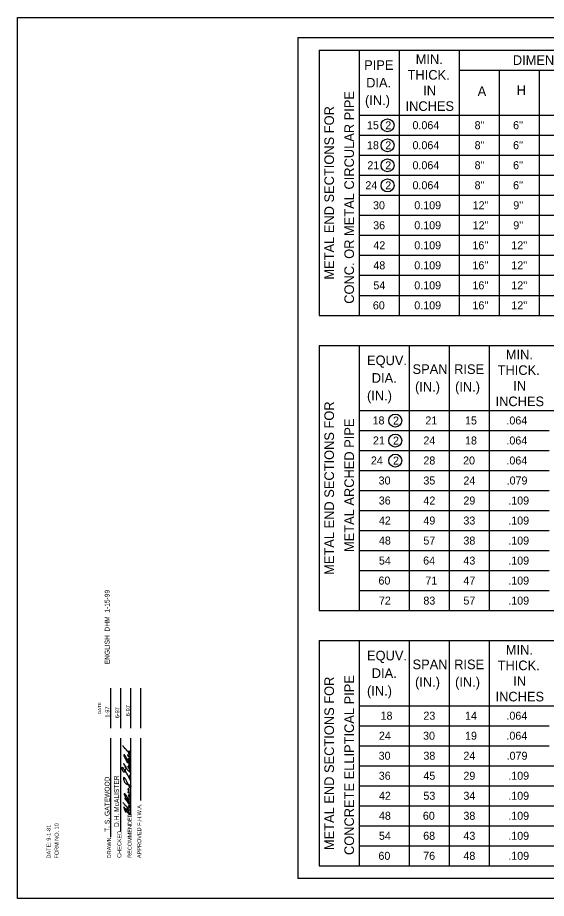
# Model space of a CAD drawing. Extents: x 1000 to 1036.3, y 1000 to 1022.
# Drawn here: x 1000 to 1013.21, y 1000 to 1022 of the extents above; entities that cross this region are included whole.
import ezdxf

# ---------------------------------------------------------------- set-up
doc = ezdxf.new("R2010")
doc.units = 0
for name, color, linetype in [('Level 1', 7, 'Continuous'), ('Level 10', 7, 'Continuous'), ('Level 15', 7, 'Continuous')]:
    doc.layers.add(name, color=color, linetype=linetype)

msp = doc.modelspace()

# ---------------------------------------------------------------- linework, layer by layer
at = {"layer": 'Level 1'}
for p, q in [((1007.536, 1021.188), (1007.536, 1014.563)), ((1007.536, 1021.188), (1027.286, 1021.188)), ((1008.536, 1021.188), (1008.536, 1014.563)), ((1009.536, 1021.188), (1009.536, 1019.563)), ((1011.036, 1021.188), (1011.036, 1020.688)), ((1011.036, 1020.688), (1015.786, 1020.688)), ((1011.036, 1020.688), (1011.036, 1014.563)), ((1012.036, 1020.688), (1012.036, 1019.563)), ((1013.036, 1020.688), (1013.036, 1014.563)), ((1008.536, 1019.563), (1011.036, 1019.563)), ((1009.536, 1019.563), (1009.536, 1019.063)), ((1011.036, 1019.563), (1026.786, 1019.563)), ((1012.036, 1019.563), (1012.036, 1014.563)), ((1008.536, 1019.063), (1011.036, 1019.063)), ((1009.536, 1019.063), (1009.536, 1014.563)), ((1011.036, 1019.063), (1021.786, 1019.063)), ((1008.536, 1018.563), (1011.036, 1018.563)), ((1011.036, 1018.563), (1021.786, 1018.563)), ((1008.536, 1018.063), (1011.036, 1018.063)), ((1011.036, 1018.063), (1021.786, 1018.063)), ((1008.536, 1017.563), (1011.036, 1017.563)), ((1011.036, 1017.563), (1021.786, 1017.563)), ((1008.536, 1017.063), (1011.036, 1017.063)), ((1011.036, 1017.063), (1021.786, 1017.063)), ((1008.536, 1016.563), (1011.036, 1016.563)), ((1011.036, 1016.563), (1021.786, 1016.563)), ((1008.536, 1016.063), (1011.036, 1016.063)), ((1011.036, 1016.063), (1021.786, 1016.063)), ((1008.536, 1015.563), (1011.036, 1015.563)), ((1011.036, 1015.563), (1021.786, 1015.563)), ((1008.536, 1015.063), (1011.036, 1015.063)), ((1011.036, 1015.063), (1021.786, 1015.063)), ((1007.536, 1014.563), (1027.286, 1014.563)), ((1007.536, 1013.813), (1007.536, 1007.188)), ((1007.536, 1013.813), (1029.536, 1013.813)), ((1008.536, 1013.813), (1008.536, 1007.188)), ((1009.786, 1013.813), (1009.786, 1012.188)), ((1010.786, 1013.813), (1010.786, 1012.188)), ((1011.786, 1013.813), (1011.786, 1012.188)), ((1008.536, 1012.188), (1029.036, 1012.188)), ((1009.786, 1012.188), (1009.786, 1011.688)), ((1010.786, 1012.188), (1010.786, 1011.688)), ((1011.786, 1012.188), (1011.786, 1011.688)), ((1008.536, 1011.688), (1011.786, 1011.688)), ((1009.786, 1011.688), (1009.786, 1007.188)), ((1010.786, 1011.688), (1010.786, 1007.188)), ((1011.786, 1011.688), (1011.786, 1007.188)), ((1011.786, 1011.688), (1013.286, 1011.688)), ((1008.536, 1011.188), (1013.286, 1011.188)), ((1008.536, 1010.688), (1013.286, 1010.688)), ((1008.536, 1010.188), (1013.286, 1010.188)), ((1008.536, 1009.688), (1013.286, 1009.688)), ((1008.536, 1009.188), (1013.286, 1009.188)), ((1008.536, 1008.688), (1013.286, 1008.688)), ((1008.536, 1008.188), (1013.286, 1008.188)), ((1008.536, 1007.688), (1013.286, 1007.688)), ((1007.536, 1007.188), (1029.536, 1007.188)), ((1007.536, 1006.438), (1026.536, 1006.438)), ((1007.536, 1006.438), (1007.536, 1000.813)), ((1008.536, 1006.438), (1008.536, 1000.813)), ((1009.786, 1006.438), (1009.786, 1004.813)), ((1010.786, 1006.438), (1010.786, 1004.813)), ((1011.786, 1006.438), (1011.786, 1004.813)), ((1008.536, 1004.813), (1026.036, 1004.813)), ((1009.786, 1004.813), (1009.786, 1004.313)), ((1010.786, 1004.813), (1010.786, 1004.313)), ((1011.786, 1004.813), (1011.786, 1004.313)), ((1008.536, 1004.313), (1011.786, 1004.313)), ((1009.786, 1004.313), (1009.786, 1000.813)), ((1010.786, 1004.313), (1010.786, 1000.813)), ((1011.786, 1004.313), (1013.286, 1004.313)), ((1011.786, 1004.313), (1011.786, 1000.813)), ((1008.536, 1003.813), (1013.286, 1003.813)), ((1008.536, 1003.313), (1024.036, 1003.313)), ((1008.536, 1002.813), (1024.036, 1002.813)), ((1008.536, 1002.313), (1024.036, 1002.313)), ((1008.536, 1001.813), (1024.036, 1001.813)), ((1008.536, 1001.313), (1024.036, 1001.313)), ((1007.536, 1000.813), (1026.536, 1000.813))]:
    msp.add_line(p, q, dxfattribs=at)
for centre in [(1009.244, 1019.31), (1009.244, 1018.81), (1009.244, 1018.31), (1009.244, 1017.81), (1009.438, 1011.935), (1009.438, 1011.435), (1009.438, 1010.935)]:
    msp.add_circle(centre, 0.162, dxfattribs=at)
for points in [[(1002.814, 1003.162), (1002.784, 1003.25), (1002.754, 1003.303), (1002.768, 1003.272), (1002.785, 1003.243), (1002.802, 1003.236), (1002.802, 1003.272), (1002.782, 1003.32), (1002.773, 1003.334), (1002.775, 1003.317), (1002.788, 1003.301), (1002.801, 1003.299), (1002.804, 1003.317), (1002.794, 1003.359), (1002.751, 1003.446), (1002.747, 1003.453), (1002.69, 1003.557), (1002.674, 1003.583), (1002.666, 1003.591), (1002.656, 1003.582), (1002.663, 1003.548), (1002.714, 1003.441), (1002.752, 1003.391), (1002.772, 1003.378), (1002.787, 1003.377), (1002.801, 1003.383), (1002.801, 1003.41), (1002.782, 1003.454), (1002.761, 1003.492), (1002.782, 1003.458), (1002.801, 1003.453), (1002.806, 1003.463), (1002.796, 1003.508), (1002.778, 1003.542), (1002.758, 1003.574), (1002.758, 1003.588), (1002.772, 1003.588), (1002.764, 1003.575), (1002.77, 1003.55), (1002.777, 1003.539), (1002.798, 1003.531), (1002.81, 1003.547), (1002.806, 1003.577), (1002.777, 1003.631), (1002.693, 1003.732), (1002.689, 1003.735), (1002.649, 1003.782), (1002.639, 1003.805), (1002.638, 1003.821)], [(1002.76, 1003.686), (1002.77, 1003.633), (1002.781, 1003.623), (1002.794, 1003.624), (1002.802, 1003.64), (1002.799, 1003.687)], [(1002.817, 1002.951), (1002.77, 1003.05), (1002.72, 1003.136), (1002.652, 1003.229), (1002.613, 1003.268), (1002.605, 1003.263), (1002.603, 1003.24), (1002.622, 1003.191), (1002.636, 1003.168), (1002.651, 1003.158), (1002.672, 1003.157), (1002.687, 1003.166), (1002.7, 1003.217), (1002.699, 1003.257), (1002.687, 1003.306), (1002.686, 1003.312), (1002.668, 1003.344), (1002.642, 1003.369), (1002.655, 1003.352), (1002.715, 1003.26), (1002.779, 1003.178), (1002.828, 1003.119), (1002.818, 1003.092), (1002.799, 1003.059), (1002.803, 1003.001), (1002.816, 1002.949)], [(1002.802, 1002.751), (1002.794, 1002.79), (1002.776, 1002.827), (1002.73, 1002.915), (1002.684, 1002.995), (1002.652, 1003.02), (1002.643, 1002.999), (1002.648, 1002.976), (1002.663, 1002.923), (1002.689, 1002.885), (1002.723, 1002.853), (1002.775, 1002.842), (1002.811, 1002.827), (1002.827, 1002.792), (1002.819, 1002.783), (1002.815, 1002.779), (1002.808, 1002.751)], [(1002.807, 1002.248), (1002.787, 1002.299), (1002.774, 1002.317), (1002.77, 1002.319), (1002.794, 1002.285), (1002.803, 1002.291), (1002.803, 1002.31), (1002.777, 1002.383), (1002.729, 1002.46), (1002.686, 1002.505), (1002.681, 1002.507), (1002.68, 1002.498), (1002.688, 1002.484), (1002.756, 1002.398), (1002.781, 1002.369), (1002.799, 1002.364), (1002.793, 1002.398), (1002.791, 1002.404), (1002.76, 1002.485), (1002.719, 1002.565), (1002.673, 1002.611), (1002.666, 1002.612), (1002.661, 1002.606), (1002.668, 1002.587), (1002.712, 1002.502), (1002.761, 1002.446), (1002.786, 1002.431), (1002.795, 1002.432), (1002.799, 1002.436), (1002.792, 1002.474), (1002.778, 1002.504), (1002.778, 1002.5), (1002.788, 1002.489), (1002.792, 1002.502), (1002.777, 1002.547), (1002.765, 1002.581), (1002.786, 1002.539), (1002.796, 1002.544), (1002.792, 1002.574), (1002.784, 1002.584), (1002.775, 1002.589), (1002.792, 1002.572), (1002.798, 1002.598), (1002.763, 1002.647), (1002.76, 1002.656), (1002.77, 1002.658), (1002.792, 1002.634), (1002.783, 1002.662), (1002.781, 1002.667), (1002.766, 1002.689), (1002.785, 1002.673), (1002.775, 1002.698), (1002.759, 1002.734), (1002.773, 1002.71), (1002.786, 1002.706), (1002.791, 1002.715), (1002.782, 1002.74), (1002.765, 1002.756)], [(1002.717, 1002.142), (1002.676, 1002.213), (1002.656, 1002.287), (1002.696, 1002.22), (1002.752, 1002.141), (1002.792, 1002.099), (1002.81, 1002.095), (1002.805, 1002.119), (1002.767, 1002.191), (1002.724, 1002.261), (1002.749, 1002.217), (1002.783, 1002.196), (1002.797, 1002.2), (1002.788, 1002.228), (1002.763, 1002.257), (1002.759, 1002.261), (1002.683, 1002.331), (1002.638, 1002.394)]]:
    msp.add_spline(points, degree=3, dxfattribs=at)
at = {"layer": 'Level 10'}
for p, q in [((1000, 1000), (1000, 1022)), ((1000, 1022), (1036, 1022)), ((1007, 1021.5), (1035.5, 1021.5)), ((1007, 1021.5), (1007, 1000.5)), ((1002.331, 1004.248), (1002.331, 1005.248)), ((1002.581, 1004.248), (1002.581, 1005.248)), ((1002.831, 1004.248), (1002.831, 1005.248)), ((1003.081, 1004.248), (1003.081, 1005.248)), ((1002.331, 1001.528), (1002.331, 1003.998)), ((1002.581, 1001.673), (1002.581, 1003.998)), ((1002.831, 1002.081), (1002.831, 1003.998)), ((1003.081, 1002.448), (1003.081, 1003.998)), ((1035.5, 1000.5), (1007, 1000.5)), ((1036, 1000), (1000, 1000))]:
    msp.add_line(p, q, dxfattribs=at)

# ---------------------------------------------------------------- texts
at = {"layer": 'Level 1'}
for s, height, p in [('MIN.', 0.24, (1009.949, 1020.84)), ('DIMENSIONS', 0.24, (1012.376, 1020.818)), ('PIPE', 0.24, (1008.659, 1020.695)), ('THICK.', 0.24, (1009.745, 1020.45)), ('DIA.', 0.24, (1008.71, 1020.255)), ('IN', 0.24, (1010.135, 1020.06)), ('A', 0.24, (1011.496, 1020.042)), ('H', 0.24, (1012.472, 1020.068)), ('(IN.)', 0.24, (1008.681, 1019.815)), ('INCHES', 0.24, (1009.693, 1019.67)), ('15', 0.2, (1008.731, 1019.213)), ('2', 0.2, (1009.187, 1019.21)), ('0.064', 0.2, (1009.868, 1019.213)), ("8''", 0.2, (1011.42, 1019.213)), ("6''", 0.2, (1012.381, 1019.213)), ('18', 0.2, (1008.731, 1018.713)), ('2', 0.2, (1009.187, 1018.71)), ('0.064', 0.2, (1009.868, 1018.713)), ("8''", 0.2, (1011.42, 1018.713)), ("6''", 0.2, (1012.381, 1018.713)), ('21', 0.2, (1008.74, 1018.213)), ('2', 0.2, (1009.187, 1018.21)), ('0.064', 0.2, (1009.868, 1018.213)), ("8''", 0.2, (1011.42, 1018.213)), ("6''", 0.2, (1012.381, 1018.213)), ('24', 0.2, (1008.69, 1017.713)), ('2', 0.2, (1009.187, 1017.71)), ('0.064', 0.2, (1009.868, 1017.713)), ("8''", 0.2, (1011.42, 1017.713)), ("6''", 0.2, (1012.381, 1017.713)), ('30', 0.2, (1008.882, 1017.213)), ('0.109', 0.2, (1009.913, 1017.213)), ("12''", 0.2, (1011.371, 1017.213)), ("9''", 0.2, (1012.386, 1017.213)), ('36', 0.2, (1008.885, 1016.713)), ('0.109', 0.2, (1009.913, 1016.713)), ("12''", 0.2, (1011.371, 1016.713)), ("9''", 0.2, (1012.386, 1016.713)), ('42', 0.2, (1008.89, 1016.213)), ('0.109', 0.2, (1009.913, 1016.213)), ("16''", 0.2, (1011.366, 1016.213)), ("12''", 0.2, (1012.337, 1016.213)), ('48', 0.2, (1008.89, 1015.713)), ('0.109', 0.2, (1009.913, 1015.713)), ("16''", 0.2, (1011.366, 1015.713)), ("12''", 0.2, (1012.337, 1015.713)), ('54', 0.2, (1008.89, 1015.213)), ('0.109', 0.2, (1009.913, 1015.213)), ("16''", 0.2, (1011.366, 1015.213)), ("12''", 0.2, (1012.337, 1015.213)), ('60', 0.2, (1008.877, 1014.713)), ('0.109', 0.2, (1009.913, 1014.713)), ("16''", 0.2, (1011.366, 1014.713)), ("12''", 0.2, (1012.337, 1014.713)), ('EQUV.', 0.24, (1008.731, 1013.32)), ('MIN.', 0.24, (1012.199, 1013.465)), ('SPAN', 0.24, (1009.869, 1013.1)), ('RISE', 0.24, (1010.909, 1013.1)), ('DIA.', 0.24, (1008.85, 1012.88)), ('THICK.', 0.24, (1011.995, 1013.075)), ('(IN.)', 0.24, (1009.931, 1012.66)), ('(IN.)', 0.24, (1010.931, 1012.66)), ('IN', 0.24, (1012.385, 1012.685)), ('(IN.)', 0.24, (1008.731, 1012.44)), ('INCHES', 0.24, (1011.943, 1012.295)), ('18', 0.2, (1008.87, 1011.838)), ('2', 0.2, (1009.381, 1011.835)), ('21', 0.2, (1010.19, 1011.838)), ('15', 0.2, (1011.181, 1011.838)), ('.064', 0.2, (1012.215, 1011.838)), ('21', 0.2, (1008.879, 1011.338)), ('2', 0.2, (1009.381, 1011.335)), ('24', 0.2, (1010.14, 1011.338)), ('18', 0.2, (1011.181, 1011.338)), ('.064', 0.2, (1012.215, 1011.338)), ('24', 0.2, (1008.829, 1010.838)), ('2', 0.2, (1009.381, 1010.835)), ('28', 0.2, (1010.14, 1010.838)), ('20', 0.2, (1011.132, 1010.838)), ('.064', 0.2, (1012.215, 1010.838)), ('30', 0.2, (1009.022, 1010.338)), ('35', 0.2, (1010.14, 1010.338)), ('24', 0.2, (1011.14, 1010.338)), ('.079', 0.2, (1012.22, 1010.338)), ('36', 0.2, (1009.025, 1009.838)), ('42', 0.2, (1010.14, 1009.838)), ('29', 0.2, (1011.14, 1009.838)), ('.109', 0.2, (1012.261, 1009.838)), ('42', 0.2, (1009.029, 1009.338)), ('49', 0.2, (1010.14, 1009.338)), ('33', 0.2, (1011.14, 1009.338)), ('.109', 0.2, (1012.261, 1009.338)), ('48', 0.2, (1009.029, 1008.838)), ('57', 0.2, (1010.14, 1008.838)), ('38', 0.2, (1011.14, 1008.838)), ('.109', 0.2, (1012.261, 1008.838)), ('54', 0.2, (1009.029, 1008.338)), ('64', 0.2, (1010.135, 1008.338)), ('43', 0.2, (1011.14, 1008.338)), ('.109', 0.2, (1012.261, 1008.338)), ('60', 0.2, (1009.017, 1007.838)), ('.109', 0.2, (1012.261, 1007.838)), ('71', 0.2, (1010.19, 1007.838)), ('47', 0.2, (1011.14, 1007.838)), ('72', 0.2, (1009.029, 1007.338)), ('83', 0.2, (1010.14, 1007.338)), ('57', 0.2, (1011.14, 1007.338)), ('.109', 0.2, (1012.261, 1007.338)), ('MIN.', 0.24, (1012.199, 1006.09)), ('EQUV.', 0.24, (1008.731, 1005.945)), ('SPAN', 0.24, (1009.869, 1005.725)), ('RISE', 0.24, (1010.909, 1005.725)), ('THICK.', 0.24, (1011.995, 1005.7)), ('DIA.', 0.24, (1008.85, 1005.505)), ('(IN.)', 0.24, (1009.931, 1005.285)), ('(IN.)', 0.24, (1010.931, 1005.285)), ('IN', 0.24, (1012.385, 1005.31)), ('(IN.)', 0.24, (1008.731, 1005.065)), ('INCHES', 0.24, (1011.943, 1004.92)), ('18', 0.2, (1009.07, 1004.463)), ('23', 0.2, (1010.14, 1004.463)), ('14', 0.2, (1011.181, 1004.463)), ('.064', 0.2, (1012.215, 1004.463)), ('24', 0.2, (1009.029, 1003.963)), ('30', 0.2, (1010.132, 1003.963)), ('19', 0.2, (1011.181, 1003.963)), ('.064', 0.2, (1012.215, 1003.963)), ('30', 0.2, (1009.022, 1003.463)), ('38', 0.2, (1010.14, 1003.463)), ('24', 0.2, (1011.14, 1003.463)), ('.079', 0.2, (1012.22, 1003.463)), ('36', 0.2, (1009.025, 1002.963)), ('45', 0.2, (1010.14, 1002.963)), ('29', 0.2, (1011.14, 1002.963)), ('.109', 0.2, (1012.261, 1002.963)), ('42', 0.2, (1009.029, 1002.463)), ('53', 0.2, (1010.14, 1002.463)), ('34', 0.2, (1011.14, 1002.463)), ('.109', 0.2, (1012.261, 1002.463)), ('48', 0.2, (1009.029, 1001.963)), ('60', 0.2, (1010.127, 1001.963)), ('38', 0.2, (1011.14, 1001.963)), ('.109', 0.2, (1012.261, 1001.963)), ('54', 0.2, (1009.029, 1001.463)), ('68', 0.2, (1010.135, 1001.463)), ('43', 0.2, (1011.14, 1001.463)), ('.109', 0.2, (1012.261, 1001.463)), ('60', 0.2, (1009.017, 1000.963)), ('76', 0.2, (1010.135, 1000.963)), ('48', 0.2, (1011.14, 1000.963)), ('.109', 0.2, (1012.261, 1000.963))]:
    msp.add_text(s, height=height, dxfattribs=at).set_placement(p)
for s, height, rotation, p in [('CONC. OR METAL CIRCULAR PIPE', 0.24, 90, (1008.406, 1014.852)), ('METAL END SECTIONS FOR', 0.24, 90, (1007.906, 1015.456)), ('METAL END SECTIONS FOR', 0.24, 90, (1007.906, 1008.081)), ('METAL ARCHED PIPE', 0.24, 90, (1008.406, 1008.651)), ('ENGLISH  DHM  1-15-99', 0.12, 90, (1002.297, 1005.847)), ('METAL END SECTIONS FOR', 0.24, 90, (1007.906, 1001.206)), ('CONCRETE ELLIPTICAL PIPE', 0.24, 90, (1008.406, 1001.082)), ('1-97', 0.1, 90, (1002.291, 1004.516)), ('6-97', 0.1, 90, (1002.539, 1004.5)), ('6-97', 0.1, 90, (1002.81, 1004.549)), ('.', 0.0515, 269.9999, (1002.656, 1003.609)), ('T. S. GATEWOOD', 0.12, 90, (1002.297, 1001.662)), ('D.H. McALISTER', 0.12, 90, (1002.532, 1001.783)), ('.', 0.0515, 269.9999, (1002.769, 1002.862)), ('.', 0.0515, 269.9999, (1002.691, 1002.577)), ('.', 0.0515, 269.9999, (1002.671, 1002.381))]:
    msp.add_text(s, height=height, rotation=rotation, dxfattribs=at).set_placement(p)
at = {"layer": 'Level 10'}
for s, height, p in [('DATE', 0.08, (1002.088, 1004.602)), ('APPROVED F.H.W.A.', 0.1, (1003.089, 1001.006)), ('RECOMMENDED', 0.1, (1002.852, 1001.012)), ('DRAWN', 0.1, (1002.337, 1001.002)), ('CHECKED', 0.1, (1002.593, 1001.012))]:
    msp.add_text(s, height=height, rotation=90, dxfattribs=at).set_placement(p)
at = {"layer": 'Level 15'}
for s, p in [('DATE: 9-1-81', (1000.826, 1000.996)), ('FORM NO. 10', (1001.025, 1000.994))]:
    msp.add_text(s, height=0.1, rotation=90, dxfattribs=at).set_placement(p)

doc.saveas('drawing.dxf')
